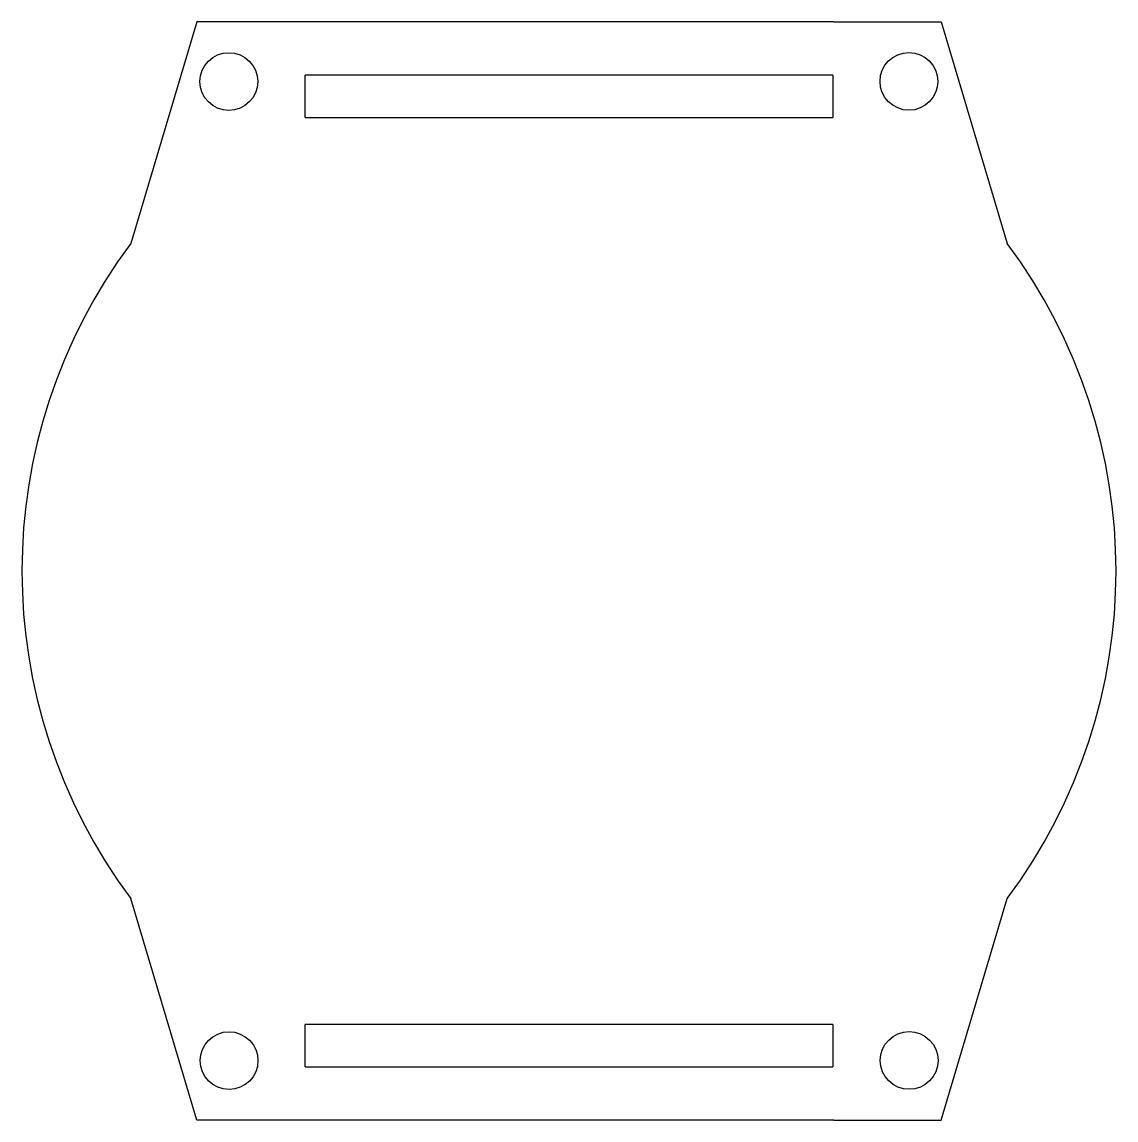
# Model space of a CAD drawing. Extents: x 190.6 to 242.5, y -99.5 to -47.5.
import ezdxf

# ---------------------------------------------------------------- set-up
doc = ezdxf.new("R2010")
doc.units = 0
doc.layers.add('BLACK', color=7, linetype='CONTINUOUS')

msp = doc.modelspace()

# ---------------------------------------------------------------- linework, layer by layer
at = {"layer": 'BLACK', "linetype": 'CONTINUOUS'}
for p, q in [((198.892, -47.45), (195.752, -57.95)), ((229.082, -47.45), (198.892, -47.45)), ((229.082, -47.45), (234.168, -47.45)), ((234.168, -47.45), (237.308, -57.95)), ((204.03, -51.97), (204.03, -49.97)), ((229.03, -49.97), (204.03, -49.97)), ((229.03, -49.97), (229.03, -51.97)), ((204.03, -51.97), (229.03, -51.97)), ((198.892, -99.49), (195.752, -88.99)), ((234.168, -99.49), (237.308, -88.99)), ((229.03, -94.97), (204.03, -94.97)), ((204.03, -96.97), (204.03, -94.97)), ((229.03, -94.97), (229.03, -96.97)), ((204.03, -96.97), (229.03, -96.97)), ((229.082, -99.49), (198.892, -99.49)), ((229.082, -99.49), (234.168, -99.49))]:
    msp.add_line(p, q, dxfattribs=at)
at = {"layer": 'BLACK'}
for centre in [(200.404, -50.2738), (232.644, -50.2667), (200.416, -96.6733), (232.656, -96.6662)]:
    msp.add_circle(centre, 1.3678, dxfattribs=at)
for start, end in [(-216.758, -143.242), (-36.7577, 36.7577)]:
    msp.add_arc((216.53, -73.47), 25.9344, start, end, dxfattribs=at)

doc.saveas('drawing.dxf')
